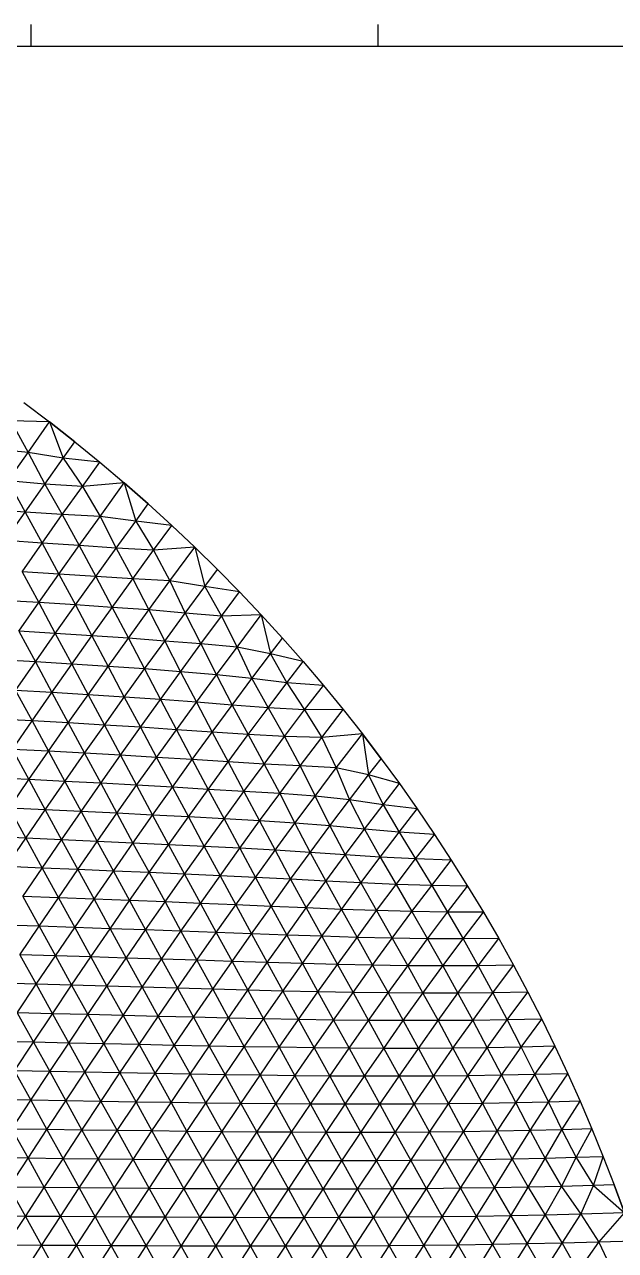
# Model space of a CAD drawing. Extents: x 0.18 to 10.15, y 0.05 to 7.38.
# Drawn here: x 4.563 to 6.809, y 2.523 to 7.187 of the extents above; entities that cross this region are included whole.
import ezdxf

# ---------------------------------------------------------------- set-up
doc = ezdxf.new("R2010")
doc.units = 0
doc.layers.add('1', color=7, linetype='CONTINUOUS')

msp = doc.modelspace()

# ---------------------------------------------------------------- linework, layer by layer
at = {"layer": '1', "color": 5}
for p, q in [((4.58778, 7.102942), (4.58778, 7.186766)), ((5.906762, 7.102942), (5.906762, 7.186766)), ((9.926471, 7.102942), (0.573529, 7.102942)), ((4.560311, 5.748963), (4.658228, 5.674894)), ((4.658228, 5.674894), (4.754487, 5.599226)), ((4.754487, 5.599226), (4.849065, 5.521999)), ((4.849065, 5.521999), (4.941943, 5.443254)), ((4.941943, 5.443254), (5.033103, 5.36303)), ((5.033103, 5.36303), (5.122527, 5.281367)), ((5.122527, 5.281367), (5.2102, 5.198306)), ((5.2102, 5.198306), (5.296106, 5.113883)), ((5.296106, 5.113883), (5.380232, 5.028139)), ((5.380232, 5.028139), (5.462565, 4.94111)), ((5.462565, 4.94111), (5.543092, 4.852836)), ((5.543092, 4.852836), (5.621804, 4.763351)), ((5.621804, 4.763351), (5.69869, 4.672696)), ((5.69869, 4.672696), (5.773741, 4.580904)), ((5.773741, 4.580904), (5.846948, 4.488012)), ((5.846948, 4.488012), (5.918303, 4.394056)), ((5.918303, 4.394056), (5.9878, 4.29907)), ((5.9878, 4.29907), (6.055432, 4.203089)), ((6.055432, 4.203089), (6.121192, 4.106146)), ((6.121192, 4.106146), (6.185077, 4.008276)), ((6.185077, 4.008276), (6.247081, 3.90951)), ((6.247081, 3.90951), (6.3072, 3.809882)), ((6.3072, 3.809882), (6.365429, 3.709424)), ((6.365429, 3.709424), (6.421766, 3.608167)), ((6.421766, 3.608167), (6.476207, 3.506142)), ((6.476207, 3.506142), (6.52875, 3.40338)), ((6.52875, 3.40338), (6.579392, 3.299911)), ((6.579392, 3.299911), (6.628131, 3.195766)), ((6.628131, 3.195766), (6.674966, 3.090973)), ((6.674966, 3.090973), (6.719895, 2.985561)), ((6.719895, 2.985561), (6.762917, 2.87956)), ((6.762917, 2.87956), (6.804029, 2.772998)), ((6.804029, 2.772998), (6.843232, 2.665901))]:
    msp.add_line(p, q, dxfattribs=at)
at = {"layer": '1', "color": 253}
for p, q in [((4.560311, 5.748963), (4.658228, 5.674894)), ((4.511016, 5.678861), (4.576079, 5.558774)), ((4.658228, 5.674894), (4.511016, 5.678861)), ((4.576079, 5.558774), (4.658228, 5.674894)), ((4.658228, 5.674894), (4.710153, 5.537221)), ((4.754487, 5.599226), (4.658228, 5.674894)), ((4.710153, 5.537221), (4.754487, 5.599226)), ((4.754487, 5.599226), (4.849065, 5.521999)), ((4.576079, 5.558774), (4.436434, 5.572065)), ((4.500476, 5.451022), (4.576079, 5.558774)), ((4.576079, 5.558774), (4.640169, 5.438576)), ((4.710153, 5.537221), (4.576079, 5.558774)), ((4.640169, 5.438576), (4.710153, 5.537221)), ((4.710153, 5.537221), (4.782889, 5.429861)), ((4.849065, 5.521999), (4.710153, 5.537221)), ((4.782889, 5.429861), (4.849065, 5.521999)), ((4.849065, 5.521999), (4.941943, 5.443254)), ((4.500476, 5.451022), (4.565081, 5.332021)), ((4.640169, 5.438576), (4.500476, 5.451022)), ((4.565081, 5.332021), (4.640169, 5.438576)), ((4.640169, 5.438576), (4.706337, 5.322557)), ((4.782889, 5.429861), (4.640169, 5.438576)), ((4.706337, 5.322557), (4.782889, 5.429861)), ((4.941943, 5.443254), (4.782889, 5.429861)), ((4.782889, 5.429861), (4.84967, 5.315557)), ((4.84967, 5.315557), (4.941943, 5.443254)), ((4.941943, 5.443254), (4.985229, 5.297488)), ((5.033103, 5.36303), (4.941943, 5.443254)), ((4.565081, 5.332021), (4.42473, 5.342302)), ((4.489148, 5.223487), (4.565081, 5.332021)), ((4.565081, 5.332021), (4.629625, 5.214176)), ((4.706337, 5.322557), (4.565081, 5.332021)), ((4.629625, 5.214176), (4.706337, 5.322557)), ((4.706337, 5.322557), (4.770592, 5.205153)), ((4.84967, 5.315557), (4.706337, 5.322557)), ((4.985229, 5.297488), (5.033103, 5.36303)), ((5.033103, 5.36303), (5.122527, 5.281367)), ((4.770592, 5.205153), (4.84967, 5.315557)), ((4.84967, 5.315557), (4.911031, 5.195023)), ((4.985229, 5.297488), (4.84967, 5.315557)), ((4.911031, 5.195023), (4.985229, 5.297488)), ((4.985229, 5.297488), (5.0531, 5.186698)), ((5.122527, 5.281367), (4.985229, 5.297488)), ((5.0531, 5.186698), (5.122527, 5.281367)), ((5.122527, 5.281367), (5.2102, 5.198306)), ((4.629625, 5.214176), (4.489148, 5.223487)), ((4.553241, 5.105413), (4.629625, 5.214176)), ((4.629625, 5.214176), (4.693354, 5.096422)), ((4.770592, 5.205153), (4.629625, 5.214176)), ((4.693354, 5.096422), (4.770592, 5.205153)), ((4.770592, 5.205153), (4.833539, 5.087186)), ((4.911031, 5.195023), (4.770592, 5.205153)), ((4.833539, 5.087186), (4.911031, 5.195023)), ((4.911031, 5.195023), (4.974054, 5.078056)), ((5.0531, 5.186698), (4.911031, 5.195023)), ((4.974054, 5.078056), (5.0531, 5.186698)), ((5.2102, 5.198306), (5.0531, 5.186698)), ((5.0531, 5.186698), (5.115561, 5.069949)), ((5.115561, 5.069949), (5.2102, 5.198306)), ((5.2102, 5.198306), (5.247729, 5.048983)), ((5.296106, 5.113883), (5.2102, 5.198306)), ((4.553241, 5.105413), (4.61679, 4.987759)), ((4.693354, 5.096422), (4.553241, 5.105413)), ((4.61679, 4.987759), (4.693354, 5.096422)), ((4.693354, 5.096422), (4.756337, 4.978846)), ((4.833539, 5.087186), (4.693354, 5.096422)), ((4.756337, 4.978846), (4.833539, 5.087186)), ((4.833539, 5.087186), (4.895867, 4.969612)), ((4.974054, 5.078056), (4.833539, 5.087186)), ((5.247729, 5.048983), (5.296106, 5.113883)), ((5.296106, 5.113883), (5.380232, 5.028139)), ((4.895867, 4.969612), (4.974054, 5.078056)), ((4.974054, 5.078056), (5.035231, 4.959869)), ((5.115561, 5.069949), (4.974054, 5.078056)), ((5.035231, 4.959869), (5.115561, 5.069949)), ((5.115561, 5.069949), (5.173057, 4.94778)), ((5.247729, 5.048983), (5.115561, 5.069949)), ((5.173057, 4.94778), (5.247729, 5.048983)), ((5.247729, 5.048983), (5.311223, 4.935841)), ((5.380232, 5.028139), (5.247729, 5.048983)), ((4.61679, 4.987759), (4.477252, 4.996378)), ((5.311223, 4.935841), (5.380232, 5.028139)), ((5.380232, 5.028139), (5.462565, 4.94111)), ((4.540774, 4.879001), (4.61679, 4.987759)), ((4.61679, 4.987759), (4.679783, 4.870499)), ((4.756337, 4.978846), (4.61679, 4.987759)), ((4.679783, 4.870499), (4.756337, 4.978846)), ((4.756337, 4.978846), (4.818686, 4.861592)), ((4.895867, 4.969612), (4.756337, 4.978846)), ((4.818686, 4.861592), (4.895867, 4.969612)), ((4.895867, 4.969612), (4.957359, 4.852126)), ((5.035231, 4.959869), (4.895867, 4.969612)), ((4.957359, 4.852126), (5.035231, 4.959869)), ((5.035231, 4.959869), (5.095487, 4.84169)), ((5.173057, 4.94778), (5.035231, 4.959869)), ((5.095487, 4.84169), (5.173057, 4.94778)), ((5.173057, 4.94778), (5.233111, 4.830349)), ((5.311223, 4.935841), (5.173057, 4.94778)), ((5.233111, 4.830349), (5.311223, 4.935841)), ((5.462565, 4.94111), (5.311223, 4.935841)), ((5.311223, 4.935841), (5.370644, 4.818685)), ((5.370644, 4.818685), (5.462565, 4.94111)), ((5.462565, 4.94111), (5.497541, 4.792832)), ((5.543092, 4.852836), (5.462565, 4.94111)), ((4.540774, 4.879001), (4.603841, 4.762106)), ((4.679783, 4.870499), (4.540774, 4.879001)), ((4.603841, 4.762106), (4.679783, 4.870499)), ((4.679783, 4.870499), (4.742274, 4.753691)), ((4.818686, 4.861592), (4.679783, 4.870499)), ((4.742274, 4.753691), (4.818686, 4.861592)), ((4.818686, 4.861592), (4.880499, 4.744781)), ((4.957359, 4.852126), (4.818686, 4.861592)), ((4.880499, 4.744781), (4.957359, 4.852126)), ((4.957359, 4.852126), (5.018382, 4.73521)), ((5.095487, 4.84169), (4.957359, 4.852126)), ((5.497541, 4.792832), (5.543092, 4.852836)), ((5.543092, 4.852836), (5.621804, 4.763351)), ((5.018382, 4.73521), (5.095487, 4.84169)), ((5.095487, 4.84169), (5.155785, 4.724809)), ((5.233111, 4.830349), (5.095487, 4.84169)), ((5.155785, 4.724809), (5.233111, 4.830349)), ((5.233111, 4.830349), (5.292472, 4.713286)), ((5.370644, 4.818685), (5.233111, 4.830349)), ((5.292472, 4.713286), (5.370644, 4.818685)), ((5.370644, 4.818685), (5.426954, 4.698695)), ((5.497541, 4.792832), (5.370644, 4.818685)), ((4.603841, 4.762106), (4.465277, 4.770117)), ((4.528449, 4.653597), (4.603841, 4.762106)), ((4.603841, 4.762106), (4.666488, 4.645729)), ((4.742274, 4.753691), (4.603841, 4.762106)), ((5.426954, 4.698695), (5.497541, 4.792832)), ((5.497541, 4.792832), (5.560192, 4.682312)), ((5.621804, 4.763351), (5.497541, 4.792832)), ((5.560192, 4.682312), (5.621804, 4.763351)), ((5.621804, 4.763351), (5.69869, 4.672696)), ((4.666488, 4.645729), (4.742274, 4.753691)), ((4.742274, 4.753691), (4.804345, 4.637434)), ((4.880499, 4.744781), (4.742274, 4.753691)), ((4.804345, 4.637434), (4.880499, 4.744781)), ((4.880499, 4.744781), (4.941949, 4.628633)), ((5.018382, 4.73521), (4.880499, 4.744781)), ((4.941949, 4.628633), (5.018382, 4.73521)), ((5.018382, 4.73521), (5.079214, 4.619223)), ((5.155785, 4.724809), (5.018382, 4.73521)), ((5.079214, 4.619223), (5.155785, 4.724809)), ((5.155785, 4.724809), (5.216043, 4.609096)), ((5.292472, 4.713286), (5.155785, 4.724809)), ((5.216043, 4.609096), (5.292472, 4.713286)), ((5.292472, 4.713286), (5.3523, 4.598083)), ((5.426954, 4.698695), (5.292472, 4.713286)), ((5.3523, 4.598083), (5.426954, 4.698695)), ((5.426954, 4.698695), (5.488576, 4.586975)), ((5.560192, 4.682312), (5.426954, 4.698695)), ((5.488576, 4.586975), (5.560192, 4.682312)), ((5.560192, 4.682312), (5.627584, 4.579326)), ((5.69869, 4.672696), (5.560192, 4.682312)), ((5.627584, 4.579326), (5.69869, 4.672696)), ((5.69869, 4.672696), (5.773741, 4.580904)), ((4.528449, 4.653597), (4.591248, 4.537615)), ((4.666488, 4.645729), (4.528449, 4.653597)), ((4.591248, 4.537615), (4.666488, 4.645729)), ((4.666488, 4.645729), (4.728771, 4.529933)), ((4.804345, 4.637434), (4.666488, 4.645729)), ((4.728771, 4.529933), (4.804345, 4.637434)), ((4.804345, 4.637434), (4.866092, 4.521843)), ((4.941949, 4.628633), (4.804345, 4.637434)), ((4.866092, 4.521843), (4.941949, 4.628633)), ((4.941949, 4.628633), (5.003164, 4.513302)), ((5.079214, 4.619223), (4.941949, 4.628633)), ((5.003164, 4.513302), (5.079214, 4.619223)), ((5.079214, 4.619223), (5.139961, 4.50429)), ((5.216043, 4.609096), (5.079214, 4.619223)), ((5.139961, 4.50429), (5.216043, 4.609096)), ((5.216043, 4.609096), (5.276529, 4.494883)), ((5.3523, 4.598083), (5.216043, 4.609096)), ((5.276529, 4.494883), (5.3523, 4.598083)), ((5.3523, 4.598083), (5.413223, 4.485563)), ((5.488576, 4.586975), (5.3523, 4.598083)), ((5.413223, 4.485563), (5.488576, 4.586975)), ((5.488576, 4.586975), (5.551208, 4.477866)), ((5.627584, 4.579326), (5.488576, 4.586975)), ((5.551208, 4.477866), (5.627584, 4.579326)), ((5.773741, 4.580904), (5.627584, 4.579326)), ((5.627584, 4.579326), (5.693099, 4.475205)), ((5.693099, 4.475205), (5.773741, 4.580904)), ((5.773741, 4.580904), (5.846948, 4.488012)), ((4.591248, 4.537615), (4.453563, 4.544928)), ((4.516505, 4.429297), (4.591248, 4.537615)), ((4.591248, 4.537615), (4.65371, 4.422205)), ((4.728771, 4.529933), (4.591248, 4.537615)), ((4.65371, 4.422205), (4.728771, 4.529933)), ((4.728771, 4.529933), (4.790743, 4.414774)), ((4.866092, 4.521843), (4.728771, 4.529933)), ((4.790743, 4.414774), (4.866092, 4.521843)), ((4.866092, 4.521843), (4.927575, 4.406984)), ((5.003164, 4.513302), (4.866092, 4.521843)), ((4.927575, 4.406984), (5.003164, 4.513302)), ((5.003164, 4.513302), (5.064192, 4.398839)), ((5.139961, 4.50429), (5.003164, 4.513302)), ((5.064192, 4.398839), (5.139961, 4.50429)), ((5.139961, 4.50429), (5.200626, 4.390397)), ((5.276529, 4.494883), (5.139961, 4.50429)), ((5.200626, 4.390397), (5.276529, 4.494883)), ((5.276529, 4.494883), (5.337019, 4.381866)), ((5.413223, 4.485563), (5.276529, 4.494883)), ((5.337019, 4.381866), (5.413223, 4.485563)), ((5.413223, 4.485563), (5.473708, 4.373706)), ((5.551208, 4.477866), (5.413223, 4.485563)), ((5.473708, 4.373706), (5.551208, 4.477866)), ((5.551208, 4.477866), (5.611063, 4.366424)), ((5.693099, 4.475205), (5.551208, 4.477866)), ((5.846948, 4.488012), (5.693099, 4.475205)), ((5.748048, 4.358697), (5.846948, 4.488012)), ((5.846948, 4.488012), (5.870946, 4.332778)), ((5.918303, 4.394056), (5.846948, 4.488012)), ((5.611063, 4.366424), (5.693099, 4.475205)), ((5.693099, 4.475205), (5.748048, 4.358697)), ((4.516505, 4.429297), (4.579126, 4.314215)), ((4.65371, 4.422205), (4.516505, 4.429297)), ((4.579126, 4.314215), (4.65371, 4.422205)), ((4.65371, 4.422205), (4.71587, 4.307395)), ((4.790743, 4.414774), (4.65371, 4.422205)), ((4.71587, 4.307395), (4.790743, 4.414774)), ((4.790743, 4.414774), (4.852439, 4.30028)), ((4.927575, 4.406984), (4.790743, 4.414774)), ((4.852439, 4.30028), (4.927575, 4.406984)), ((4.927575, 4.406984), (4.988818, 4.292869)), ((5.064192, 4.398839), (4.927575, 4.406984)), ((4.988818, 4.292869), (5.064192, 4.398839)), ((5.064192, 4.398839), (5.12501, 4.285192)), ((5.200626, 4.390397), (5.064192, 4.398839)), ((5.12501, 4.285192), (5.200626, 4.390397)), ((5.200626, 4.390397), (5.261048, 4.277315)), ((5.337019, 4.381866), (5.200626, 4.390397)), ((5.870946, 4.332778), (5.918303, 4.394056)), ((5.918303, 4.394056), (5.9878, 4.29907)), ((5.261048, 4.277315), (5.337019, 4.381866)), ((5.337019, 4.381866), (5.396985, 4.269335)), ((5.473708, 4.373706), (5.337019, 4.381866)), ((5.396985, 4.269335), (5.473708, 4.373706)), ((5.473708, 4.373706), (5.532747, 4.261182)), ((5.611063, 4.366424), (5.473708, 4.373706)), ((5.532747, 4.261182), (5.611063, 4.366424)), ((5.611063, 4.366424), (5.667568, 4.251888)), ((5.748048, 4.358697), (5.611063, 4.366424)), ((5.667568, 4.251888), (5.748048, 4.358697)), ((5.748048, 4.358697), (5.79867, 4.237875)), ((5.870946, 4.332778), (5.748048, 4.358697)), ((4.579126, 4.314215), (4.442226, 4.320748)), ((4.50499, 4.205948), (4.579126, 4.314215)), ((4.579126, 4.314215), (4.641449, 4.199699)), ((4.71587, 4.307395), (4.579126, 4.314215)), ((4.641449, 4.199699), (4.71587, 4.307395)), ((4.71587, 4.307395), (4.777751, 4.193201)), ((4.852439, 4.30028), (4.71587, 4.307395)), ((4.777751, 4.193201), (4.852439, 4.30028)), ((4.852439, 4.30028), (4.913876, 4.186454)), ((4.988818, 4.292869), (4.852439, 4.30028)), ((4.913876, 4.186454), (4.988818, 4.292869)), ((4.988818, 4.292869), (5.049814, 4.179468)), ((5.12501, 4.285192), (4.988818, 4.292869)), ((5.79867, 4.237875), (5.870946, 4.332778)), ((5.870946, 4.332778), (5.925908, 4.21896)), ((5.9878, 4.29907), (5.870946, 4.332778)), ((5.925908, 4.21896), (5.9878, 4.29907)), ((5.9878, 4.29907), (6.055432, 4.203089)), ((5.049814, 4.179468), (5.12501, 4.285192)), ((5.12501, 4.285192), (5.185558, 4.172261)), ((5.261048, 4.277315), (5.12501, 4.285192)), ((5.185558, 4.172261), (5.261048, 4.277315)), ((5.261048, 4.277315), (5.321087, 4.164838)), ((5.396985, 4.269335), (5.261048, 4.277315)), ((5.321087, 4.164838), (5.396985, 4.269335)), ((5.396985, 4.269335), (5.456302, 4.157102)), ((5.532747, 4.261182), (5.396985, 4.269335)), ((5.456302, 4.157102), (5.532747, 4.261182)), ((5.532747, 4.261182), (5.590859, 4.148637)), ((5.667568, 4.251888), (5.532747, 4.261182)), ((5.590859, 4.148637), (5.667568, 4.251888)), ((5.667568, 4.251888), (5.72402, 4.138512)), ((5.79867, 4.237875), (5.667568, 4.251888)), ((4.50499, 4.205948), (4.567462, 4.091681)), ((4.641449, 4.199699), (4.50499, 4.205948)), ((4.567462, 4.091681), (4.641449, 4.199699)), ((4.641449, 4.199699), (4.703496, 4.085756)), ((4.777751, 4.193201), (4.641449, 4.199699)), ((5.72402, 4.138512), (5.79867, 4.237875)), ((5.79867, 4.237875), (5.855532, 4.126419)), ((5.925908, 4.21896), (5.79867, 4.237875)), ((5.855532, 4.126419), (5.925908, 4.21896)), ((5.925908, 4.21896), (5.987069, 4.114528)), ((6.055432, 4.203089), (5.925908, 4.21896)), ((5.987069, 4.114528), (6.055432, 4.203089)), ((6.055432, 4.203089), (6.121192, 4.106146)), ((4.703496, 4.085756), (4.777751, 4.193201)), ((4.777751, 4.193201), (4.83937, 4.079622)), ((4.913876, 4.186454), (4.777751, 4.193201)), ((4.83937, 4.079622), (4.913876, 4.186454)), ((4.913876, 4.186454), (4.975064, 4.073284)), ((5.049814, 4.179468), (4.913876, 4.186454)), ((4.975064, 4.073284), (5.049814, 4.179468)), ((5.049814, 4.179468), (5.11056, 4.066748)), ((5.185558, 4.172261), (5.049814, 4.179468)), ((5.11056, 4.066748), (5.185558, 4.172261)), ((5.185558, 4.172261), (5.245828, 4.060007)), ((5.321087, 4.164838), (5.185558, 4.172261)), ((5.245828, 4.060007), (5.321087, 4.164838)), ((5.321087, 4.164838), (5.380801, 4.053012)), ((5.456302, 4.157102), (5.321087, 4.164838)), ((5.380801, 4.053012), (5.456302, 4.157102)), ((5.456302, 4.157102), (5.515331, 4.045608)), ((5.590859, 4.148637), (5.456302, 4.157102)), ((5.515331, 4.045608), (5.590859, 4.148637)), ((5.590859, 4.148637), (5.649189, 4.037533)), ((5.72402, 4.138512), (5.590859, 4.148637)), ((5.649189, 4.037533), (5.72402, 4.138512)), ((5.72402, 4.138512), (5.782302, 4.028723)), ((5.855532, 4.126419), (5.72402, 4.138512)), ((5.782302, 4.028723), (5.855532, 4.126419)), ((5.855532, 4.126419), (5.915223, 4.019915)), ((5.987069, 4.114528), (5.855532, 4.126419)), ((5.915223, 4.019915), (5.987069, 4.114528)), ((5.987069, 4.114528), (6.049126, 4.012642)), ((6.121192, 4.106146), (5.987069, 4.114528)), ((6.049126, 4.012642), (6.121192, 4.106146)), ((6.121192, 4.106146), (6.185077, 4.008276)), ((4.567462, 4.091681), (4.431283, 4.097394)), ((4.493889, 3.983336), (4.567462, 4.091681)), ((4.567462, 4.091681), (4.62966, 3.977948)), ((4.703496, 4.085756), (4.567462, 4.091681)), ((4.62966, 3.977948), (4.703496, 4.085756)), ((4.703496, 4.085756), (4.765285, 3.972385)), ((4.83937, 4.079622), (4.703496, 4.085756)), ((4.765285, 3.972385), (4.83937, 4.079622)), ((4.83937, 4.079622), (4.900744, 3.966654)), ((4.975064, 4.073284), (4.83937, 4.079622)), ((4.900744, 3.966654), (4.975064, 4.073284)), ((4.975064, 4.073284), (5.036018, 3.96076)), ((5.11056, 4.066748), (4.975064, 4.073284)), ((5.036018, 3.96076), (5.11056, 4.066748)), ((5.11056, 4.066748), (5.171078, 3.954706)), ((5.245828, 4.060007), (5.11056, 4.066748)), ((5.171078, 3.954706), (5.245828, 4.060007)), ((5.245828, 4.060007), (5.305885, 3.948478)), ((5.380801, 4.053012), (5.245828, 4.060007)), ((5.305885, 3.948478), (5.380801, 4.053012)), ((5.380801, 4.053012), (5.440372, 3.942037)), ((5.515331, 4.045608), (5.380801, 4.053012)), ((5.440372, 3.942037), (5.515331, 4.045608)), ((5.515331, 4.045608), (5.574464, 3.935327)), ((5.649189, 4.037533), (5.515331, 4.045608)), ((5.574464, 3.935327), (5.649189, 4.037533)), ((5.649189, 4.037533), (5.708159, 3.92839)), ((5.782302, 4.028723), (5.649189, 4.037533)), ((5.708159, 3.92839), (5.782302, 4.028723)), ((5.782302, 4.028723), (5.841693, 3.92157)), ((5.915223, 4.019915), (5.782302, 4.028723)), ((5.841693, 3.92157), (5.915223, 4.019915)), ((5.915223, 4.019915), (5.975614, 3.915606)), ((6.049126, 4.012642), (5.915223, 4.019915)), ((5.975614, 3.915606), (6.049126, 4.012642)), ((6.049126, 4.012642), (6.110585, 3.911381)), ((6.185077, 4.008276), (6.049126, 4.012642)), ((4.62966, 3.977948), (4.493889, 3.983336)), ((4.556224, 3.869781), (4.62966, 3.977948)), ((4.62966, 3.977948), (4.691603, 3.864749)), ((4.765285, 3.972385), (4.62966, 3.977948)), ((4.691603, 3.864749), (4.765285, 3.972385)), ((4.765285, 3.972385), (4.826833, 3.859582)), ((4.900744, 3.966654), (4.765285, 3.972385)), ((4.826833, 3.859582), (4.900744, 3.966654)), ((4.900744, 3.966654), (4.961894, 3.854289)), ((5.036018, 3.96076), (4.900744, 3.966654)), ((6.110585, 3.911381), (6.185077, 4.008276)), ((6.185077, 4.008276), (6.247081, 3.90951)), ((4.961894, 3.854289), (5.036018, 3.96076)), ((5.036018, 3.96076), (5.096764, 3.84888)), ((5.171078, 3.954706), (5.036018, 3.96076)), ((5.096764, 3.84888), (5.171078, 3.954706)), ((5.171078, 3.954706), (5.231415, 3.843364)), ((5.305885, 3.948478), (5.171078, 3.954706)), ((5.231415, 3.843364), (5.305885, 3.948478)), ((5.305885, 3.948478), (5.365815, 3.837748)), ((5.440372, 3.942037), (5.305885, 3.948478)), ((5.365815, 3.837748), (5.440372, 3.942037)), ((5.440372, 3.942037), (5.499937, 3.83205)), ((5.574464, 3.935327), (5.440372, 3.942037)), ((5.499937, 3.83205), (5.574464, 3.935327)), ((5.574464, 3.935327), (5.633795, 3.826345)), ((5.708159, 3.92839), (5.574464, 3.935327)), ((5.633795, 3.826345), (5.708159, 3.92839)), ((5.708159, 3.92839), (5.767511, 3.820843)), ((5.841693, 3.92157), (5.708159, 3.92839)), ((5.767511, 3.820843), (5.841693, 3.92157)), ((5.841693, 3.92157), (5.901354, 3.815944)), ((5.975614, 3.915606), (5.841693, 3.92157)), ((5.901354, 3.815944), (5.975614, 3.915606)), ((5.975614, 3.915606), (6.035701, 3.812187)), ((6.110585, 3.911381), (5.975614, 3.915606)), ((6.035701, 3.812187), (6.110585, 3.911381)), ((6.110585, 3.911381), (6.17091, 3.810066)), ((6.247081, 3.90951), (6.110585, 3.911381)), ((6.17091, 3.810066), (6.247081, 3.90951)), ((6.247081, 3.90951), (6.3072, 3.809882)), ((4.556224, 3.869781), (4.618304, 3.756723)), ((4.691603, 3.864749), (4.556224, 3.869781)), ((4.618304, 3.756723), (4.691603, 3.864749)), ((4.691603, 3.864749), (4.753307, 3.752079)), ((4.826833, 3.859582), (4.691603, 3.864749)), ((4.753307, 3.752079), (4.826833, 3.859582)), ((4.826833, 3.859582), (4.88816, 3.747339)), ((4.961894, 3.854289), (4.826833, 3.859582)), ((4.88816, 3.747339), (4.961894, 3.854289)), ((4.961894, 3.854289), (5.022843, 3.742519)), ((5.096764, 3.84888), (4.961894, 3.854289)), ((5.022843, 3.742519), (5.096764, 3.84888)), ((5.096764, 3.84888), (5.157333, 3.73764)), ((5.231415, 3.843364), (5.096764, 3.84888)), ((5.157333, 3.73764), (5.231415, 3.843364)), ((5.231415, 3.843364), (5.291612, 3.732729)), ((5.365815, 3.837748), (5.231415, 3.843364)), ((5.291612, 3.732729), (5.365815, 3.837748)), ((5.365815, 3.837748), (5.425666, 3.727829)), ((5.499937, 3.83205), (5.365815, 3.837748)), ((5.425666, 3.727829), (5.499937, 3.83205)), ((5.499937, 3.83205), (5.559506, 3.723017)), ((5.633795, 3.826345), (5.499937, 3.83205)), ((5.559506, 3.723017), (5.633795, 3.826345)), ((5.633795, 3.826345), (5.693195, 3.718445)), ((5.767511, 3.820843), (5.633795, 3.826345)), ((5.693195, 3.718445), (5.767511, 3.820843)), ((5.767511, 3.820843), (5.826869, 3.714361)), ((5.901354, 3.815944), (5.767511, 3.820843)), ((5.826869, 3.714361), (5.901354, 3.815944)), ((5.901354, 3.815944), (5.960735, 3.711102)), ((6.035701, 3.812187), (5.901354, 3.815944)), ((5.960735, 3.711102), (6.035701, 3.812187)), ((6.035701, 3.812187), (6.095013, 3.709025)), ((6.17091, 3.810066), (6.035701, 3.812187)), ((6.095013, 3.709025), (6.17091, 3.810066)), ((6.17091, 3.810066), (6.229879, 3.708414)), ((6.3072, 3.809882), (6.17091, 3.810066)), ((6.229879, 3.708414), (6.3072, 3.809882)), ((6.3072, 3.809882), (6.365429, 3.709424)), ((4.618304, 3.756723), (4.483168, 3.761258)), ((4.54537, 3.648314), (4.618304, 3.756723)), ((4.618304, 3.756723), (4.680148, 3.644155)), ((4.753307, 3.752079), (4.618304, 3.756723)), ((4.680148, 3.644155), (4.753307, 3.752079)), ((4.753307, 3.752079), (4.814794, 3.639924)), ((4.88816, 3.747339), (4.753307, 3.752079)), ((4.814794, 3.639924), (4.88816, 3.747339)), ((4.88816, 3.747339), (4.949288, 3.635639)), ((5.022843, 3.742519), (4.88816, 3.747339)), ((4.949288, 3.635639), (5.022843, 3.742519)), ((5.022843, 3.742519), (5.083614, 3.631328)), ((5.157333, 3.73764), (5.022843, 3.742519)), ((5.083614, 3.631328), (5.157333, 3.73764)), ((5.157333, 3.73764), (5.217752, 3.627023)), ((5.291612, 3.732729), (5.157333, 3.73764)), ((5.217752, 3.627023), (5.291612, 3.732729)), ((5.291612, 3.732729), (5.351692, 3.622773)), ((5.425666, 3.727829), (5.291612, 3.732729)), ((5.351692, 3.622773), (5.425666, 3.727829)), ((5.425666, 3.727829), (5.485434, 3.618654)), ((5.559506, 3.723017), (5.425666, 3.727829)), ((5.485434, 3.618654), (5.559506, 3.723017)), ((5.559506, 3.723017), (5.619009, 3.61478)), ((5.693195, 3.718445), (5.559506, 3.723017)), ((5.619009, 3.61478), (5.693195, 3.718445)), ((5.693195, 3.718445), (5.752479, 3.611323)), ((5.826869, 3.714361), (5.693195, 3.718445)), ((5.752479, 3.611323), (5.826869, 3.714361)), ((5.826869, 3.714361), (5.885945, 3.608508)), ((5.960735, 3.711102), (5.826869, 3.714361)), ((5.885945, 3.608508), (5.960735, 3.711102)), ((5.960735, 3.711102), (6.019527, 3.606588)), ((6.095013, 3.709025), (5.960735, 3.711102)), ((6.019527, 3.606588), (6.095013, 3.709025)), ((6.095013, 3.709025), (6.153325, 3.605793)), ((6.229879, 3.708414), (6.095013, 3.709025)), ((6.153325, 3.605793), (6.229879, 3.708414)), ((6.365429, 3.709424), (6.229879, 3.708414)), ((6.229879, 3.708414), (6.287398, 3.606292)), ((6.287398, 3.606292), (6.365429, 3.709424)), ((6.365429, 3.709424), (6.421766, 3.608167)), ((4.54537, 3.648314), (4.607335, 3.535827)), ((4.680148, 3.644155), (4.54537, 3.648314)), ((4.607335, 3.535827), (4.680148, 3.644155)), ((4.680148, 3.644155), (4.741774, 3.532065)), ((4.814794, 3.639924), (4.680148, 3.644155)), ((4.741774, 3.532065), (4.814794, 3.639924)), ((4.814794, 3.639924), (4.87608, 3.528267)), ((4.949288, 3.635639), (4.814794, 3.639924)), ((4.87608, 3.528267), (4.949288, 3.635639)), ((4.949288, 3.635639), (5.010237, 3.524461)), ((5.083614, 3.631328), (4.949288, 3.635639)), ((5.010237, 3.524461), (5.083614, 3.631328)), ((5.083614, 3.631328), (5.144226, 3.520683)), ((5.217752, 3.627023), (5.083614, 3.631328)), ((5.144226, 3.520683), (5.217752, 3.627023)), ((5.217752, 3.627023), (5.278032, 3.516982)), ((5.351692, 3.622773), (5.217752, 3.627023)), ((5.278032, 3.516982), (5.351692, 3.622773)), ((5.351692, 3.622773), (5.41165, 3.513424)), ((5.485434, 3.618654), (5.351692, 3.622773)), ((5.41165, 3.513424), (5.485434, 3.618654)), ((5.485434, 3.618654), (5.545084, 3.510101)), ((5.619009, 3.61478), (5.485434, 3.618654)), ((5.545084, 3.510101), (5.619009, 3.61478)), ((5.619009, 3.61478), (5.678354, 3.507142)), ((5.752479, 3.611323), (5.619009, 3.61478)), ((5.678354, 3.507142), (5.752479, 3.611323)), ((5.752479, 3.611323), (5.8115, 3.504705)), ((5.885945, 3.608508), (5.752479, 3.611323)), ((5.8115, 3.504705), (5.885945, 3.608508)), ((5.885945, 3.608508), (5.944564, 3.502973)), ((6.019527, 3.606588), (5.885945, 3.608508)), ((5.944564, 3.502973), (6.019527, 3.606588)), ((6.019527, 3.606588), (6.077581, 3.502127)), ((6.153325, 3.605793), (6.019527, 3.606588)), ((6.077581, 3.502127), (6.153325, 3.605793)), ((6.287398, 3.606292), (6.153325, 3.605793)), ((6.153325, 3.605793), (6.210551, 3.502316)), ((6.210551, 3.502316), (6.287398, 3.606292)), ((6.421766, 3.608167), (6.287398, 3.606292)), ((6.287398, 3.606292), (6.343443, 3.50364)), ((6.343443, 3.50364), (6.421766, 3.608167)), ((6.421766, 3.608167), (6.476207, 3.506142)), ((4.607335, 3.535827), (4.472782, 3.539535)), ((4.53485, 3.427112), (4.607335, 3.535827)), ((4.607335, 3.535827), (4.669081, 3.423783)), ((4.741774, 3.532065), (4.607335, 3.535827)), ((4.669081, 3.423783), (4.741774, 3.532065)), ((4.741774, 3.532065), (4.8032, 3.420431)), ((4.87608, 3.528267), (4.741774, 3.532065)), ((4.8032, 3.420431), (4.87608, 3.528267)), ((4.87608, 3.528267), (4.937187, 3.417081)), ((5.010237, 3.524461), (4.87608, 3.528267)), ((4.937187, 3.417081), (5.010237, 3.524461)), ((5.010237, 3.524461), (5.071024, 3.413768)), ((5.144226, 3.520683), (5.010237, 3.524461)), ((5.071024, 3.413768), (5.144226, 3.520683)), ((5.144226, 3.520683), (5.204693, 3.410538)), ((5.278032, 3.516982), (5.144226, 3.520683)), ((5.204693, 3.410538), (5.278032, 3.516982)), ((5.278032, 3.516982), (5.338181, 3.40745)), ((5.41165, 3.513424), (5.278032, 3.516982)), ((5.338181, 3.40745), (5.41165, 3.513424)), ((5.41165, 3.513424), (5.471477, 3.404581)), ((5.545084, 3.510101), (5.41165, 3.513424)), ((5.471477, 3.404581), (5.545084, 3.510101)), ((5.545084, 3.510101), (5.604575, 3.402029)), ((5.678354, 3.507142), (5.545084, 3.510101)), ((5.604575, 3.402029), (5.678354, 3.507142)), ((5.678354, 3.507142), (5.737477, 3.399913)), ((5.8115, 3.504705), (5.678354, 3.507142)), ((5.737477, 3.399913), (5.8115, 3.504705)), ((5.8115, 3.504705), (5.870178, 3.398371)), ((5.944564, 3.502973), (5.8115, 3.504705)), ((5.870178, 3.398371), (5.944564, 3.502973)), ((5.944564, 3.502973), (6.002656, 3.397541)), ((6.077581, 3.502127), (5.944564, 3.502973)), ((6.002656, 3.397541), (6.077581, 3.502127)), ((6.210551, 3.502316), (6.077581, 3.502127)), ((6.077581, 3.502127), (6.134861, 3.39755)), ((6.134861, 3.39755), (6.210551, 3.502316)), ((6.343443, 3.50364), (6.210551, 3.502316)), ((6.210551, 3.502316), (6.266699, 3.398495)), ((6.266699, 3.398495), (6.343443, 3.50364)), ((6.476207, 3.506142), (6.343443, 3.50364)), ((6.343443, 3.50364), (6.398039, 3.400433)), ((6.398039, 3.400433), (6.476207, 3.506142)), ((6.476207, 3.506142), (6.52875, 3.40338)), ((4.53485, 3.427112), (4.596696, 3.315104)), ((4.669081, 3.423783), (4.53485, 3.427112)), ((4.596696, 3.315104), (4.669081, 3.423783)), ((4.669081, 3.423783), (4.730627, 3.312162)), ((4.8032, 3.420431), (4.669081, 3.423783)), ((4.730627, 3.312162), (4.8032, 3.420431)), ((4.8032, 3.420431), (4.864445, 3.309226)), ((4.937187, 3.417081), (4.8032, 3.420431)), ((4.864445, 3.309226), (4.937187, 3.417081)), ((4.937187, 3.417081), (4.998131, 3.30633)), ((5.071024, 3.413768), (4.937187, 3.417081)), ((4.998131, 3.30633), (5.071024, 3.413768)), ((5.071024, 3.413768), (5.131666, 3.303514)), ((5.204693, 3.410538), (5.071024, 3.413768)), ((5.131666, 3.303514), (5.204693, 3.410538)), ((5.204693, 3.410538), (5.265029, 3.300832)), ((5.338181, 3.40745), (5.204693, 3.410538)), ((5.265029, 3.300832), (5.338181, 3.40745)), ((5.338181, 3.40745), (5.398202, 3.298346)), ((5.471477, 3.404581), (5.338181, 3.40745)), ((5.398202, 3.298346), (5.471477, 3.404581)), ((5.471477, 3.404581), (5.531165, 3.296137)), ((5.604575, 3.402029), (5.471477, 3.404581)), ((5.531165, 3.296137), (5.604575, 3.402029)), ((5.604575, 3.402029), (5.663896, 3.294298)), ((5.737477, 3.399913), (5.604575, 3.402029)), ((5.663896, 3.294298), (5.737477, 3.399913)), ((5.737477, 3.399913), (5.79636, 3.292935)), ((5.870178, 3.398371), (5.737477, 3.399913)), ((5.79636, 3.292935), (5.870178, 3.398371)), ((5.870178, 3.398371), (5.928508, 3.292157)), ((6.002656, 3.397541), (5.870178, 3.398371)), ((5.928508, 3.292157), (6.002656, 3.397541)), ((6.134861, 3.39755), (6.002656, 3.397541)), ((6.002656, 3.397541), (6.060246, 3.292069)), ((6.060246, 3.292069), (6.134861, 3.39755)), ((6.266699, 3.398495), (6.134861, 3.39755)), ((6.134861, 3.39755), (6.191435, 3.292756)), ((6.191435, 3.292756), (6.266699, 3.398495)), ((6.398039, 3.400433), (6.266699, 3.398495)), ((6.266699, 3.398495), (6.321866, 3.294278)), ((6.321866, 3.294278), (6.398039, 3.400433)), ((6.52875, 3.40338), (6.398039, 3.400433)), ((6.398039, 3.400433), (6.451275, 3.296663)), ((6.451275, 3.296663), (6.52875, 3.40338)), ((6.52875, 3.40338), (6.579392, 3.299911)), ((4.596696, 3.315104), (4.462674, 3.318027)), ((4.524601, 3.206048), (4.596696, 3.315104)), ((4.596696, 3.315104), (4.658342, 3.203489)), ((4.730627, 3.312162), (4.596696, 3.315104)), ((4.658342, 3.203489), (4.730627, 3.312162)), ((4.730627, 3.312162), (4.791991, 3.200935)), ((4.864445, 3.309226), (4.730627, 3.312162)), ((4.791991, 3.200935), (4.864445, 3.309226)), ((4.864445, 3.309226), (4.925529, 3.198417)), ((4.998131, 3.30633), (4.864445, 3.309226)), ((4.925529, 3.198417), (4.998131, 3.30633)), ((4.998131, 3.30633), (5.058932, 3.195972)), ((5.131666, 3.303514), (4.998131, 3.30633)), ((5.058932, 3.195972), (5.131666, 3.303514)), ((5.131666, 3.303514), (5.192181, 3.193646)), ((5.265029, 3.300832), (5.131666, 3.303514)), ((5.192181, 3.193646), (5.265029, 3.300832)), ((5.265029, 3.300832), (5.325249, 3.191494)), ((5.398202, 3.298346), (5.265029, 3.300832)), ((5.325249, 3.191494), (5.398202, 3.298346)), ((5.398202, 3.298346), (5.45811, 3.189582)), ((5.531165, 3.296137), (5.398202, 3.298346)), ((5.45811, 3.189582), (5.531165, 3.296137)), ((5.531165, 3.296137), (5.59073, 3.187986)), ((5.663896, 3.294298), (5.531165, 3.296137)), ((5.59073, 3.187986), (5.663896, 3.294298)), ((5.663896, 3.294298), (5.723063, 3.18679)), ((5.79636, 3.292935), (5.663896, 3.294298)), ((5.723063, 3.18679), (5.79636, 3.292935)), ((5.79636, 3.292935), (5.855042, 3.186082)), ((5.928508, 3.292157), (5.79636, 3.292935)), ((5.855042, 3.186082), (5.928508, 3.292157)), ((5.928508, 3.292157), (5.986561, 3.185948)), ((6.060246, 3.292069), (5.928508, 3.292157)), ((5.986561, 3.185948), (6.060246, 3.292069)), ((6.191435, 3.292756), (6.060246, 3.292069)), ((6.060246, 3.292069), (6.117457, 3.186462)), ((6.117457, 3.186462), (6.191435, 3.292756)), ((6.321866, 3.294278), (6.191435, 3.292756)), ((6.191435, 3.292756), (6.247481, 3.187682)), ((6.247481, 3.187682), (6.321866, 3.294278)), ((6.451275, 3.296663), (6.321866, 3.294278)), ((6.321866, 3.294278), (6.376269, 3.189639)), ((6.376269, 3.189639), (6.451275, 3.296663)), ((6.579392, 3.299911), (6.451275, 3.296663)), ((6.451275, 3.296663), (6.503333, 3.192339)), ((6.503333, 3.192339), (6.579392, 3.299911)), ((6.579392, 3.299911), (6.628131, 3.195766)), ((4.524601, 3.206048), (4.586325, 3.09444)), ((4.658342, 3.203489), (4.524601, 3.206048)), ((4.586325, 3.09444), (4.658342, 3.203489)), ((4.658342, 3.203489), (4.719805, 3.092243)), ((4.791991, 3.200935), (4.658342, 3.203489)), ((4.719805, 3.092243), (4.791991, 3.200935)), ((4.791991, 3.200935), (4.853195, 3.090074)), ((4.925529, 3.198417), (4.791991, 3.200935)), ((4.853195, 3.090074), (4.925529, 3.198417)), ((4.925529, 3.198417), (4.986473, 3.087965)), ((5.058932, 3.195972), (4.925529, 3.198417)), ((4.986473, 3.087965), (5.058932, 3.195972)), ((5.058932, 3.195972), (5.119613, 3.085959)), ((5.192181, 3.193646), (5.058932, 3.195972)), ((5.119613, 3.085959), (5.192181, 3.193646)), ((5.192181, 3.193646), (5.252592, 3.084103)), ((5.325249, 3.191494), (5.192181, 3.193646)), ((5.252592, 3.084103), (5.325249, 3.191494)), ((5.325249, 3.191494), (5.385377, 3.082454)), ((5.45811, 3.189582), (5.325249, 3.191494)), ((5.385377, 3.082454), (5.45811, 3.189582)), ((5.45811, 3.189582), (5.517934, 3.081074)), ((5.59073, 3.187986), (5.45811, 3.189582)), ((5.517934, 3.081074), (5.59073, 3.187986)), ((5.59073, 3.187986), (5.650211, 3.080034)), ((5.723063, 3.18679), (5.59073, 3.187986)), ((5.650211, 3.080034), (5.723063, 3.18679)), ((5.723063, 3.18679), (5.78214, 3.079404)), ((5.855042, 3.186082), (5.723063, 3.18679)), ((5.78214, 3.079404), (5.855042, 3.186082)), ((5.855042, 3.186082), (5.91362, 3.079258)), ((5.986561, 3.185948), (5.855042, 3.186082)), ((5.91362, 3.079258), (5.986561, 3.185948)), ((6.117457, 3.186462), (5.986561, 3.185948)), ((5.986561, 3.185948), (6.044494, 3.079659)), ((6.044494, 3.079659), (6.117457, 3.186462)), ((6.247481, 3.187682), (6.117457, 3.186462)), ((6.117457, 3.186462), (6.174524, 3.080661)), ((6.174524, 3.080661), (6.247481, 3.187682)), ((6.376269, 3.189639), (6.247481, 3.187682)), ((6.247481, 3.187682), (6.303333, 3.082297)), ((6.303333, 3.082297), (6.376269, 3.189639)), ((6.503333, 3.192339), (6.376269, 3.189639)), ((6.376269, 3.189639), (6.430328, 3.084577)), ((6.430328, 3.084577), (6.503333, 3.192339)), ((6.628131, 3.195766), (6.503333, 3.192339)), ((6.503333, 3.192339), (6.5546, 3.087483)), ((6.5546, 3.087483), (6.628131, 3.195766)), ((6.628131, 3.195766), (6.674966, 3.090973)), ((4.586325, 3.09444), (4.452775, 3.096636)), ((4.514554, 2.985041), (4.586325, 3.09444)), ((4.586325, 3.09444), (4.647864, 2.983182)), ((4.719805, 3.092243), (4.586325, 3.09444)), ((4.647864, 2.983182), (4.719805, 3.092243)), ((4.719805, 3.092243), (4.781109, 2.981338)), ((4.853195, 3.090074), (4.719805, 3.092243)), ((4.781109, 2.981338), (4.853195, 3.090074)), ((4.853195, 3.090074), (4.914261, 2.97954)), ((4.986473, 3.087965), (4.853195, 3.090074)), ((4.914261, 2.97954), (4.986473, 3.087965)), ((4.986473, 3.087965), (5.0473, 2.977826)), ((5.119613, 3.085959), (4.986473, 3.087965)), ((5.0473, 2.977826), (5.119613, 3.085959)), ((5.119613, 3.085959), (5.1802, 2.976239)), ((5.252592, 3.084103), (5.119613, 3.085959)), ((5.1802, 2.976239), (5.252592, 3.084103)), ((5.252592, 3.084103), (5.312928, 2.974826)), ((5.385377, 3.082454), (5.252592, 3.084103)), ((5.312928, 2.974826), (5.385377, 3.082454)), ((5.385377, 3.082454), (5.445451, 2.973643)), ((5.517934, 3.081074), (5.385377, 3.082454)), ((5.445451, 2.973643), (5.517934, 3.081074)), ((5.517934, 3.081074), (5.577721, 2.972747)), ((5.650211, 3.080034), (5.517934, 3.081074)), ((5.577721, 2.972747), (5.650211, 3.080034)), ((5.650211, 3.080034), (5.709676, 2.9722)), ((5.78214, 3.079404), (5.650211, 3.080034)), ((5.709676, 2.9722), (5.78214, 3.079404)), ((5.78214, 3.079404), (5.841228, 2.972062)), ((5.91362, 3.079258), (5.78214, 3.079404)), ((5.841228, 2.972062), (5.91362, 3.079258)), ((6.044494, 3.079659), (5.91362, 3.079258)), ((5.91362, 3.079258), (5.972251, 2.972392)), ((5.972251, 2.972392), (6.044494, 3.079659)), ((6.174524, 3.080661), (6.044494, 3.079659)), ((6.044494, 3.079659), (6.102551, 2.973236)), ((6.102551, 2.973236), (6.174524, 3.080661)), ((6.303333, 3.082297), (6.174524, 3.080661)), ((6.174524, 3.080661), (6.231826, 2.974631)), ((6.231826, 2.974631), (6.303333, 3.082297)), ((6.430328, 3.084577), (6.303333, 3.082297)), ((6.303333, 3.082297), (6.35957, 2.976593)), ((6.35957, 2.976593), (6.430328, 3.084577)), ((6.5546, 3.087483), (6.430328, 3.084577)), ((6.430328, 3.084577), (6.484867, 2.979111)), ((6.484867, 2.979111), (6.5546, 3.087483)), ((6.674966, 3.090973), (6.5546, 3.087483)), ((6.5546, 3.087483), (6.605976, 2.982136)), ((6.605976, 2.982136), (6.674966, 3.090973)), ((6.674966, 3.090973), (6.719895, 2.985561)), ((4.514554, 2.985041), (4.576148, 2.873781)), ((4.647864, 2.983182), (4.514554, 2.985041)), ((6.719895, 2.985561), (6.605976, 2.982136)), ((6.659953, 2.876391), (6.719895, 2.985561)), ((6.719895, 2.985561), (6.762917, 2.87956)), ((4.576148, 2.873781), (4.647864, 2.983182)), ((4.647864, 2.983182), (4.709244, 2.872246)), ((4.781109, 2.981338), (4.647864, 2.983182)), ((4.709244, 2.872246), (4.781109, 2.981338)), ((4.781109, 2.981338), (4.842274, 2.870739)), ((4.914261, 2.97954), (4.781109, 2.981338)), ((4.842274, 2.870739), (4.914261, 2.97954)), ((4.914261, 2.97954), (4.975214, 2.869297)), ((5.0473, 2.977826), (4.914261, 2.97954)), ((4.975214, 2.869297), (5.0473, 2.977826)), ((5.0473, 2.977826), (5.108039, 2.867956)), ((5.1802, 2.976239), (5.0473, 2.977826)), ((5.108039, 2.867956), (5.1802, 2.976239)), ((5.1802, 2.976239), (5.240721, 2.86676)), ((5.312928, 2.974826), (5.1802, 2.976239)), ((5.240721, 2.86676), (5.312928, 2.974826)), ((5.312928, 2.974826), (5.373227, 2.865757)), ((5.445451, 2.973643), (5.312928, 2.974826)), ((5.373227, 2.865757), (5.445451, 2.973643)), ((5.445451, 2.973643), (5.505516, 2.864997)), ((5.577721, 2.972747), (5.445451, 2.973643)), ((5.505516, 2.864997), (5.577721, 2.972747)), ((5.577721, 2.972747), (5.637537, 2.864533)), ((5.709676, 2.9722), (5.577721, 2.972747)), ((5.637537, 2.864533), (5.709676, 2.9722)), ((5.709676, 2.9722), (5.769218, 2.864418)), ((5.841228, 2.972062), (5.709676, 2.9722)), ((5.769218, 2.864418), (5.841228, 2.972062)), ((5.972251, 2.972392), (5.841228, 2.972062)), ((5.841228, 2.972062), (5.900465, 2.864702)), ((5.900465, 2.864702), (5.972251, 2.972392)), ((6.102551, 2.973236), (5.972251, 2.972392)), ((5.972251, 2.972392), (6.031147, 2.865432)), ((6.031147, 2.865432), (6.102551, 2.973236)), ((6.231826, 2.974631), (6.102551, 2.973236)), ((6.102551, 2.973236), (6.161066, 2.866642)), ((6.161066, 2.866642), (6.231826, 2.974631)), ((6.35957, 2.976593), (6.231826, 2.974631)), ((6.231826, 2.974631), (6.289916, 2.868359)), ((6.289916, 2.868359), (6.35957, 2.976593)), ((6.484867, 2.979111), (6.35957, 2.976593)), ((6.35957, 2.976593), (6.41715, 2.870585)), ((6.41715, 2.870585), (6.484867, 2.979111)), ((6.605976, 2.982136), (6.484867, 2.979111)), ((6.484867, 2.979111), (6.541578, 2.873297)), ((6.541578, 2.873297), (6.605976, 2.982136)), ((6.605976, 2.982136), (6.659953, 2.876391)), ((4.576148, 2.873781), (4.443008, 2.875316)), ((4.504633, 2.764068), (4.576148, 2.873781)), ((4.576148, 2.873781), (4.63758, 2.76283)), ((4.709244, 2.872246), (4.576148, 2.873781)), ((4.63758, 2.76283), (4.709244, 2.872246)), ((4.709244, 2.872246), (4.770485, 2.7616)), ((4.842274, 2.870739), (4.709244, 2.872246)), ((4.770485, 2.7616), (4.842274, 2.870739)), ((4.842274, 2.870739), (4.903326, 2.760412)), ((4.975214, 2.869297), (4.842274, 2.870739)), ((4.903326, 2.760412), (4.975214, 2.869297)), ((4.975214, 2.869297), (5.036077, 2.759302)), ((5.108039, 2.867956), (4.975214, 2.869297)), ((5.036077, 2.759302), (5.108039, 2.867956)), ((5.108039, 2.867956), (5.168716, 2.758308)), ((5.240721, 2.86676), (5.108039, 2.867956)), ((5.168716, 2.758308), (5.240721, 2.86676)), ((5.240721, 2.86676), (5.301212, 2.757473)), ((5.373227, 2.865757), (5.240721, 2.86676)), ((5.301212, 2.757473), (5.373227, 2.865757)), ((5.373227, 2.865757), (5.43353, 2.756841)), ((5.505516, 2.864997), (5.373227, 2.865757)), ((5.43353, 2.756841), (5.505516, 2.864997)), ((5.505516, 2.864997), (5.565629, 2.75646)), ((5.637537, 2.864533), (5.505516, 2.864997)), ((5.565629, 2.75646), (5.637537, 2.864533)), ((5.637537, 2.864533), (5.697456, 2.756376)), ((5.769218, 2.864418), (5.637537, 2.864533)), ((5.697456, 2.756376), (5.769218, 2.864418)), ((5.900465, 2.864702), (5.769218, 2.864418)), ((5.769218, 2.864418), (5.828943, 2.756634)), ((5.828943, 2.756634), (5.900465, 2.864702)), ((6.031147, 2.865432), (5.900465, 2.864702)), ((5.900465, 2.864702), (5.960006, 2.757277)), ((5.960006, 2.757277), (6.031147, 2.865432)), ((6.161066, 2.866642), (6.031147, 2.865432)), ((6.031147, 2.865432), (6.09054, 2.758342)), ((6.09054, 2.758342), (6.161066, 2.866642)), ((6.289916, 2.868359), (6.161066, 2.866642)), ((6.161066, 2.866642), (6.220412, 2.759857)), ((6.220412, 2.759857), (6.289916, 2.868359)), ((6.41715, 2.870585), (6.289916, 2.868359)), ((6.289916, 2.868359), (6.349468, 2.761843)), ((6.349468, 2.761843), (6.41715, 2.870585)), ((6.541578, 2.873297), (6.41715, 2.870585)), ((6.41715, 2.870585), (6.477505, 2.76431)), ((6.477505, 2.76431), (6.541578, 2.873297)), ((6.659953, 2.876391), (6.541578, 2.873297)), ((6.541578, 2.873297), (6.604015, 2.767249)), ((6.604015, 2.767249), (6.659953, 2.876391)), ((6.762917, 2.87956), (6.659953, 2.876391)), ((6.659953, 2.876391), (6.725334, 2.770542)), ((6.725334, 2.770542), (6.762917, 2.87956)), ((6.762917, 2.87956), (6.804029, 2.772998)), ((4.504633, 2.764068), (4.566094, 2.653121)), ((4.63758, 2.76283), (4.504633, 2.764068)), ((4.566094, 2.653121), (4.63758, 2.76283)), ((4.63758, 2.76283), (4.698872, 2.652158)), ((4.770485, 2.7616), (4.63758, 2.76283)), ((4.698872, 2.652158), (4.770485, 2.7616)), ((4.770485, 2.7616), (4.83161, 2.651213)), ((4.903326, 2.760412), (4.770485, 2.7616)), ((4.83161, 2.651213), (4.903326, 2.760412)), ((4.903326, 2.760412), (4.964287, 2.65032)), ((5.036077, 2.759302), (4.903326, 2.760412)), ((4.964287, 2.65032), (5.036077, 2.759302)), ((5.036077, 2.759302), (5.09688, 2.649515)), ((5.168716, 2.758308), (5.036077, 2.759302)), ((5.09688, 2.649515), (5.168716, 2.758308)), ((5.168716, 2.758308), (5.229364, 2.648838)), ((5.301212, 2.757473), (5.168716, 2.758308)), ((5.229364, 2.648838), (5.301212, 2.757473)), ((5.301212, 2.757473), (5.361711, 2.648328)), ((5.43353, 2.756841), (5.301212, 2.757473)), ((5.361711, 2.648328), (5.43353, 2.756841)), ((5.43353, 2.756841), (5.493886, 2.648029)), ((5.565629, 2.75646), (5.43353, 2.756841)), ((5.493886, 2.648029), (5.565629, 2.75646)), ((5.565629, 2.75646), (5.62585, 2.647981)), ((5.697456, 2.756376), (5.565629, 2.75646)), ((5.62585, 2.647981), (5.697456, 2.756376)), ((5.828943, 2.756634), (5.697456, 2.756376)), ((5.697456, 2.756376), (5.757557, 2.648226)), ((5.757557, 2.648226), (5.828943, 2.756634)), ((5.960006, 2.757277), (5.828943, 2.756634)), ((5.828943, 2.756634), (5.888955, 2.648804)), ((5.888955, 2.648804), (5.960006, 2.757277)), ((6.09054, 2.758342), (5.960006, 2.757277)), ((5.960006, 2.757277), (6.019989, 2.649749)), ((6.019989, 2.649749), (6.09054, 2.758342)), ((6.220412, 2.759857), (6.09054, 2.758342)), ((6.09054, 2.758342), (6.15062, 2.651093)), ((6.15062, 2.651093), (6.220412, 2.759857)), ((6.349468, 2.761843), (6.220412, 2.759857)), ((6.220412, 2.759857), (6.280866, 2.652863)), ((6.280866, 2.652863), (6.349468, 2.761843)), ((6.477505, 2.76431), (6.349468, 2.761843)), ((6.349468, 2.761843), (6.410957, 2.655085)), ((6.410957, 2.655085), (6.477505, 2.76431)), ((6.604015, 2.767249), (6.477505, 2.76431)), ((6.477505, 2.76431), (6.541865, 2.657803)), ((6.541865, 2.657803), (6.604015, 2.767249)), ((6.725334, 2.770542), (6.604015, 2.767249)), ((6.604015, 2.767249), (6.677859, 2.661155)), ((6.677859, 2.661155), (6.725334, 2.770542)), ((6.804029, 2.772998), (6.725334, 2.770542)), ((6.725334, 2.770542), (6.843232, 2.665901)), ((6.843232, 2.665901), (6.804029, 2.772998)), ((6.677859, 2.661155), (6.541865, 2.657803)), ((6.607131, 2.550965), (6.677859, 2.661155)), ((6.843232, 2.665901), (6.677859, 2.661155)), ((6.677859, 2.661155), (6.745576, 2.554469)), ((6.745576, 2.554469), (6.843232, 2.665901)), ((4.566094, 2.653121), (4.433296, 2.654069)), ((4.494763, 2.543148), (4.566094, 2.653121)), ((4.566094, 2.653121), (4.627412, 2.542444)), ((4.698872, 2.652158), (4.566094, 2.653121)), ((4.627412, 2.542444), (4.698872, 2.652158)), ((4.698872, 2.652158), (4.760045, 2.541733)), ((4.83161, 2.651213), (4.698872, 2.652158)), ((4.760045, 2.541733), (4.83161, 2.651213)), ((4.83161, 2.651213), (4.892642, 2.541047)), ((4.964287, 2.65032), (4.83161, 2.651213)), ((4.892642, 2.541047), (4.964287, 2.65032)), ((4.964287, 2.65032), (5.025184, 2.540423)), ((5.09688, 2.649515), (4.964287, 2.65032)), ((5.025184, 2.540423), (5.09688, 2.649515)), ((5.09688, 2.649515), (5.157649, 2.539896)), ((5.229364, 2.648838), (5.09688, 2.649515)), ((5.157649, 2.539896), (5.229364, 2.648838)), ((5.229364, 2.648838), (5.290015, 2.539503)), ((5.361711, 2.648328), (5.229364, 2.648838)), ((5.290015, 2.539503), (5.361711, 2.648328)), ((5.361711, 2.648328), (5.422253, 2.539284)), ((5.493886, 2.648029), (5.361711, 2.648328)), ((5.422253, 2.539284), (5.493886, 2.648029)), ((5.493886, 2.648029), (5.554337, 2.539276)), ((5.62585, 2.647981), (5.493886, 2.648029)), ((5.554337, 2.539276), (5.62585, 2.647981)), ((5.757557, 2.648226), (5.62585, 2.647981)), ((5.62585, 2.647981), (5.686232, 2.539518)), ((5.686232, 2.539518), (5.757557, 2.648226)), ((5.888955, 2.648804), (5.757557, 2.648226)), ((5.757557, 2.648226), (5.817905, 2.540045)), ((5.817905, 2.540045), (5.888955, 2.648804)), ((6.019989, 2.649749), (5.888955, 2.648804)), ((5.888955, 2.648804), (5.949327, 2.540891)), ((5.949327, 2.540891), (6.019989, 2.649749)), ((6.15062, 2.651093), (6.019989, 2.649749)), ((6.019989, 2.649749), (6.080486, 2.542087)), ((6.080486, 2.542087), (6.15062, 2.651093)), ((6.280866, 2.652863), (6.15062, 2.651093)), ((6.15062, 2.651093), (6.211422, 2.543661)), ((6.211422, 2.543661), (6.280866, 2.652863)), ((6.410957, 2.655085), (6.280866, 2.652863)), ((6.280866, 2.652863), (6.342317, 2.545639)), ((6.342317, 2.545639), (6.410957, 2.655085)), ((6.541865, 2.657803), (6.410957, 2.655085)), ((6.410957, 2.655085), (6.473722, 2.548055)), ((6.473722, 2.548055), (6.541865, 2.657803)), ((6.541865, 2.657803), (6.607131, 2.550965)), ((4.627412, 2.542444), (4.494763, 2.543148)), ((4.556085, 2.432492), (4.627412, 2.542444)), ((4.627412, 2.542444), (4.688608, 2.432008)), ((4.760045, 2.541733), (4.627412, 2.542444)), ((4.688608, 2.432008), (4.760045, 2.541733)), ((4.760045, 2.541733), (4.821119, 2.431521)), ((4.892642, 2.541047), (4.760045, 2.541733)), ((4.821119, 2.431521), (4.892642, 2.541047)), ((4.892642, 2.541047), (4.953602, 2.431069)), ((5.025184, 2.540423), (4.892642, 2.541047)), ((4.953602, 2.431069), (5.025184, 2.540423)), ((5.025184, 2.540423), (5.086039, 2.430685)), ((5.157649, 2.539896), (5.025184, 2.540423)), ((5.086039, 2.430685), (5.157649, 2.539896)), ((5.157649, 2.539896), (5.21841, 2.430404)), ((5.290015, 2.539503), (5.157649, 2.539896)), ((5.21841, 2.430404), (5.290015, 2.539503)), ((5.290015, 2.539503), (5.350696, 2.430264)), ((5.422253, 2.539284), (5.290015, 2.539503)), ((5.350696, 2.430264), (5.422253, 2.539284)), ((5.422253, 2.539284), (5.482874, 2.430299)), ((5.554337, 2.539276), (5.422253, 2.539284)), ((5.482874, 2.430299), (5.554337, 2.539276)), ((5.686232, 2.539518), (5.554337, 2.539276)), ((5.554337, 2.539276), (5.614923, 2.430543)), ((5.614923, 2.430543), (5.686232, 2.539518)), ((5.817905, 2.540045), (5.686232, 2.539518)), ((5.686232, 2.539518), (5.746818, 2.431032)), ((5.746818, 2.431032), (5.817905, 2.540045)), ((5.949327, 2.540891), (5.817905, 2.540045)), ((5.817905, 2.540045), (5.878541, 2.431796)), ((5.878541, 2.431796), (5.949327, 2.540891)), ((6.080486, 2.542087), (5.949327, 2.540891)), ((5.949327, 2.540891), (6.010087, 2.432864)), ((6.010087, 2.432864), (6.080486, 2.542087)), ((6.211422, 2.543661), (6.080486, 2.542087)), ((6.080486, 2.542087), (6.141471, 2.434264)), ((6.141471, 2.434264), (6.211422, 2.543661)), ((6.342317, 2.545639), (6.211422, 2.543661)), ((6.211422, 2.543661), (6.272773, 2.436019)), ((6.272773, 2.436019), (6.342317, 2.545639)), ((6.473722, 2.548055), (6.342317, 2.545639)), ((6.342317, 2.545639), (6.404161, 2.438153)), ((6.404161, 2.438153), (6.473722, 2.548055)), ((6.607131, 2.550965), (6.473722, 2.548055)), ((6.473722, 2.548055), (6.5359, 2.440686)), ((6.5359, 2.440686), (6.607131, 2.550965)), ((6.745576, 2.554469), (6.607131, 2.550965)), ((6.607131, 2.550965), (6.667864, 2.443624)), ((6.667864, 2.443624), (6.745576, 2.554469)), ((6.880525, 2.5583), (6.745576, 2.554469)), ((6.745576, 2.554469), (6.796844, 2.446873))]:
    msp.add_line(p, q, dxfattribs=at)

doc.saveas('drawing.dxf')
